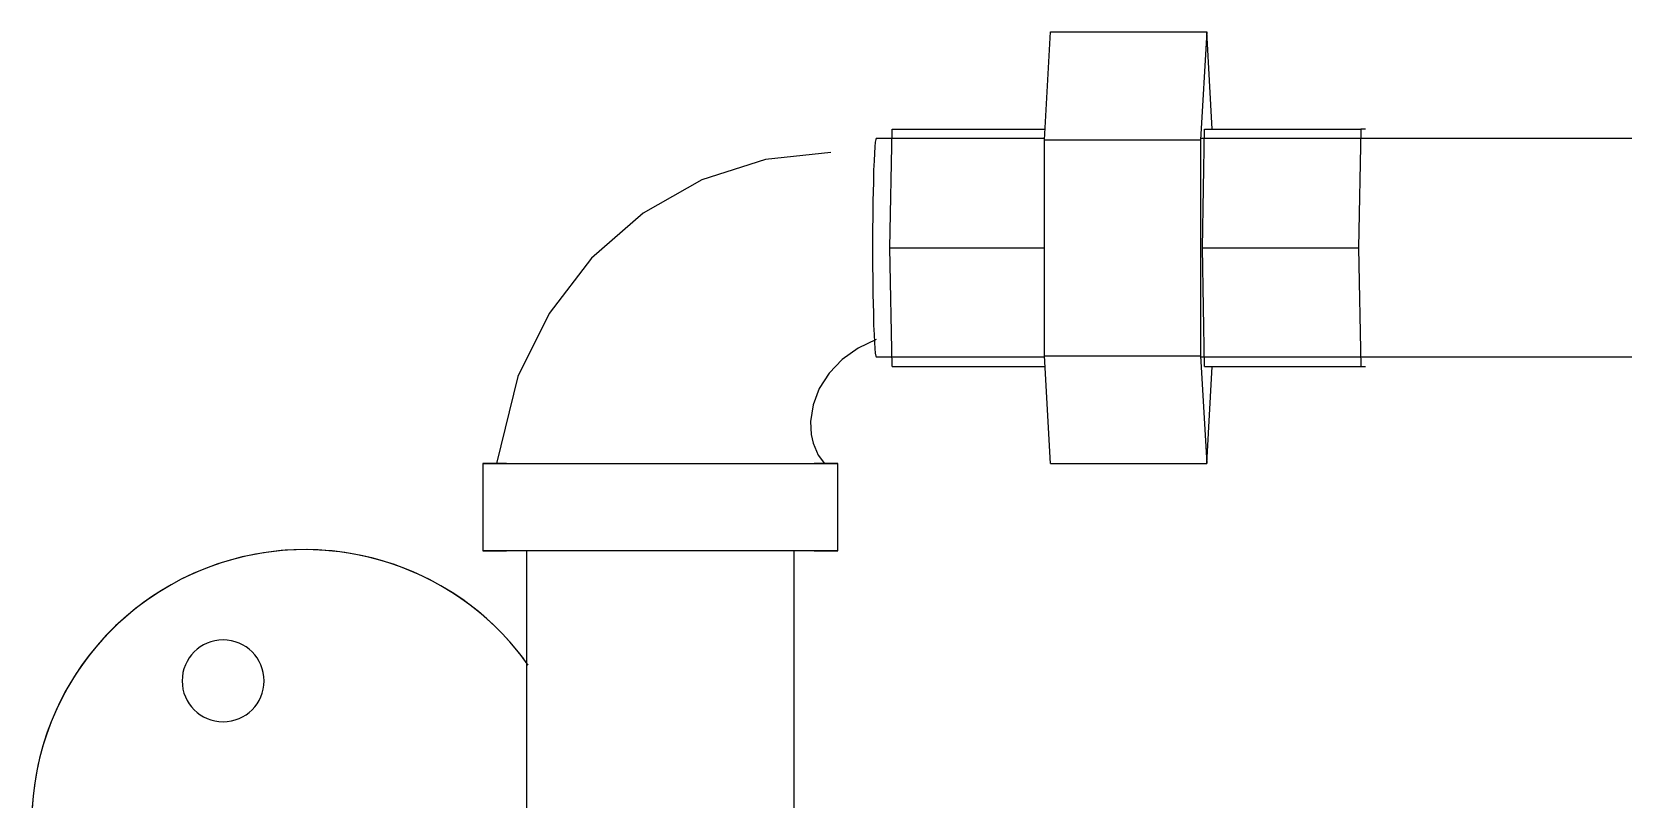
# Model space of a CAD drawing. Extents: x 6433 to 75181, y -2986 to 56414.
# Drawn here: x 39589.8 to 39774.7, y 6479.1 to 6568.3 of the extents above; entities that cross this region are included whole.
import ezdxf

# ---------------------------------------------------------------- set-up
doc = ezdxf.new("R2010")
doc.units = 0
doc.header["$MEASUREMENT"] = 0
doc.layers.add('A-Equipment', color=1, linetype='CONTINUOUS')

msp = doc.modelspace()

# ---------------------------------------------------------------- linework, layer by layer
at = {"layer": 'A-Equipment'}
for p, q in [((39707.46, 6555.75), (39708.18, 6568.3)), ((39708.18, 6568.3), (39726.33, 6568.3)), ((39726.33, 6568.3), (39725.61, 6555.75)), ((39726.97, 6557), (39726.33, 6568.3)), ((39689.52, 6543.21), (39689.78, 6557)), ((39689.78, 6557), (39707.53, 6557)), ((39725.82, 6543.21), (39726.08, 6557)), ((39726.08, 6557), (39744.23, 6557)), ((39744.23, 6557), (39743.96, 6543.21)), ((39744.75, 6557), (39744.23, 6557)), ((39707.47, 6555.91), (39687.92, 6555.91)), ((39707.46, 6530.66), (39707.46, 6555.75)), ((39707.46, 6555.75), (39725.61, 6555.75)), ((39725.61, 6555.75), (39725.61, 6530.66)), ((39877.98, 6555.91), (39725.62, 6555.91)), ((39675.05, 6553.46), (39667.68, 6551.09)), ((39682.66, 6554.26), (39675.05, 6553.46)), ((39667.68, 6551.09), (39660.84, 6547.22)), ((39660.84, 6547.22), (39654.84, 6541.98)), ((39654.84, 6541.98), (39649.91, 6535.58)), ((39689.78, 6529.42), (39689.52, 6543.21)), ((39689.52, 6543.21), (39707.46, 6543.21)), ((39726.08, 6529.42), (39725.82, 6543.21)), ((39725.82, 6543.21), (39743.96, 6543.21)), ((39743.96, 6543.21), (39744.23, 6529.42)), ((39649.91, 6535.58), (39646.29, 6528.26)), ((39687.93, 6532.54), (39685.82, 6531.54)), ((39685.82, 6531.54), (39683.97, 6530.22)), ((39687.92, 6530.51), (39707.47, 6530.51)), ((39708.18, 6518.12), (39707.46, 6530.66)), ((39707.46, 6530.66), (39725.61, 6530.66)), ((39725.61, 6530.66), (39726.33, 6518.12)), ((39725.62, 6530.51), (39877.98, 6530.51)), ((39682.45, 6528.63), (39681.31, 6526.84)), ((39683.97, 6530.22), (39682.45, 6528.63)), ((39689.78, 6529.42), (39707.53, 6529.42)), ((39726.08, 6529.42), (39744.23, 6529.42)), ((39726.33, 6518.12), (39726.97, 6529.42)), ((39744.23, 6529.42), (39744.75, 6529.42)), ((39646.29, 6528.26), (39643.8, 6518.12)), ((39681.31, 6526.84), (39680.58, 6524.94)), ((39680.58, 6524.94), (39680.29, 6523.03)), ((39680.29, 6523.03), (39680.37, 6521.51)), ((39680.37, 6521.51), (39680.61, 6520.48)), ((39680.61, 6520.48), (39681.19, 6519.11)), ((39642.21, 6518.12), (39642.21, 6507.99)), ((39644.97, 6518.12), (39642.21, 6518.12)), ((39642.21, 6518.12), (39683.48, 6518.12)), ((39644.29, 6518.12), (39643.81, 6518.12)), ((39643.81, 6518.12), (39644.62, 6518.12)), ((39683.48, 6518.12), (39680.71, 6518.12)), ((39681.89, 6518.12), (39681.07, 6518.12)), ((39681.19, 6519.11), (39681.9, 6518.12)), ((39681.4, 6518.12), (39681.89, 6518.12)), ((39683.48, 6507.99), (39683.48, 6518.12)), ((39708.18, 6518.12), (39726.33, 6518.12)), ((39620.53, 6508.11), (39619.26, 6508.04)), ((39621.8, 6508.12), (39620.53, 6508.11)), ((39623.07, 6508.09), (39621.8, 6508.12)), ((39624.33, 6508), (39623.07, 6508.09)), ((39611.8, 6506.58), (39610.6, 6506.17)), ((39613.01, 6506.95), (39611.8, 6506.58)), ((39614.24, 6507.27), (39613.01, 6506.95)), ((39615.48, 6507.53), (39614.24, 6507.27)), ((39616.73, 6507.75), (39615.48, 6507.53)), ((39617.99, 6507.92), (39616.73, 6507.75)), ((39619.26, 6508.04), (39617.99, 6507.92)), ((39625.6, 6507.87), (39624.33, 6508)), ((39626.85, 6507.68), (39625.6, 6507.87)), ((39628.1, 6507.44), (39626.85, 6507.68)), ((39629.34, 6507.16), (39628.1, 6507.44)), ((39630.56, 6506.82), (39629.34, 6507.16)), ((39631.77, 6506.44), (39630.56, 6506.82)), ((39632.97, 6506.01), (39631.77, 6506.44)), ((39683.48, 6507.99), (39642.21, 6507.99)), ((39642.21, 6507.99), (39644.97, 6507.99)), ((39647.28, 6507.99), (39647.28, 6442.98)), ((39678.4, 6442.98), (39678.4, 6507.99)), ((39680.71, 6507.99), (39683.48, 6507.99)), ((39607.11, 6504.64), (39605.99, 6504.04)), ((39608.25, 6505.2), (39607.11, 6504.64)), ((39609.41, 6505.71), (39608.25, 6505.2)), ((39610.6, 6506.17), (39609.41, 6505.71)), ((39634.14, 6505.53), (39632.97, 6506.01)), ((39635.3, 6505), (39634.14, 6505.53)), ((39636.43, 6504.43), (39635.3, 6505)), ((39637.54, 6503.81), (39636.43, 6504.43)), ((39603.83, 6502.71), (39602.79, 6501.98)), ((39604.9, 6503.39), (39603.83, 6502.71)), ((39605.99, 6504.04), (39604.9, 6503.39)), ((39638.63, 6503.15), (39637.54, 6503.81)), ((39639.68, 6502.45), (39638.63, 6503.15)), ((39601.78, 6501.2), (39600.8, 6500.39)), ((39602.79, 6501.98), (39601.78, 6501.2)), ((39640.71, 6501.7), (39639.68, 6502.45)), ((39641.71, 6500.92), (39640.71, 6501.7)), ((39642.67, 6500.09), (39641.71, 6500.92)), ((39599.86, 6499.54), (39598.95, 6498.66)), ((39600.8, 6500.39), (39599.86, 6499.54)), ((39643.61, 6499.23), (39642.67, 6500.09)), ((39644.5, 6498.33), (39643.61, 6499.23)), ((39598.08, 6497.73), (39597.24, 6496.78)), ((39598.95, 6498.66), (39598.08, 6497.73)), ((39645.36, 6497.39), (39644.5, 6498.33)), ((39646.18, 6496.43), (39645.36, 6497.39)), ((39596.45, 6495.79), (39595.69, 6494.77)), ((39597.24, 6496.78), (39596.45, 6495.79)), ((39646.97, 6495.43), (39646.18, 6496.43)), ((39594.97, 6493.72), (39594.3, 6492.64)), ((39595.69, 6494.77), (39594.97, 6493.72)), ((39593.67, 6491.54), (39593.09, 6490.41)), ((39594.3, 6492.64), (39593.67, 6491.54)), ((39593.09, 6490.41), (39592.55, 6489.26)), ((39592.06, 6488.09), (39591.61, 6486.9)), ((39592.55, 6489.26), (39592.06, 6488.09)), ((39591.61, 6486.9), (39591.22, 6485.7)), ((39590.87, 6484.47), (39590.57, 6483.24)), ((39591.22, 6485.7), (39590.87, 6484.47)), ((39590.57, 6483.24), (39590.32, 6481.99)), ((39590.12, 6480.74), (39589.97, 6479.48)), ((39590.32, 6481.99), (39590.12, 6480.74)), ((39589.97, 6479.48), (39589.87, 6478.21))]:
    msp.add_line(p, q, dxfattribs=at)
for centre, radius, start, end in [((39621.57, 6476.37), 31.75, 35.2881, 210), ((39612.04, 6492.87), 4.76, 90, 270), ((39612.04, 6492.87), 4.76, 270, 90)]:
    msp.add_arc(centre, radius, start, end, dxfattribs=at)
msp.add_ellipse((39687.92, 6543.21), major_axis=(0, 12.7), ratio=0.033033, start_param=0, end_param=3.141593, dxfattribs=at)

doc.saveas('drawing.dxf')
